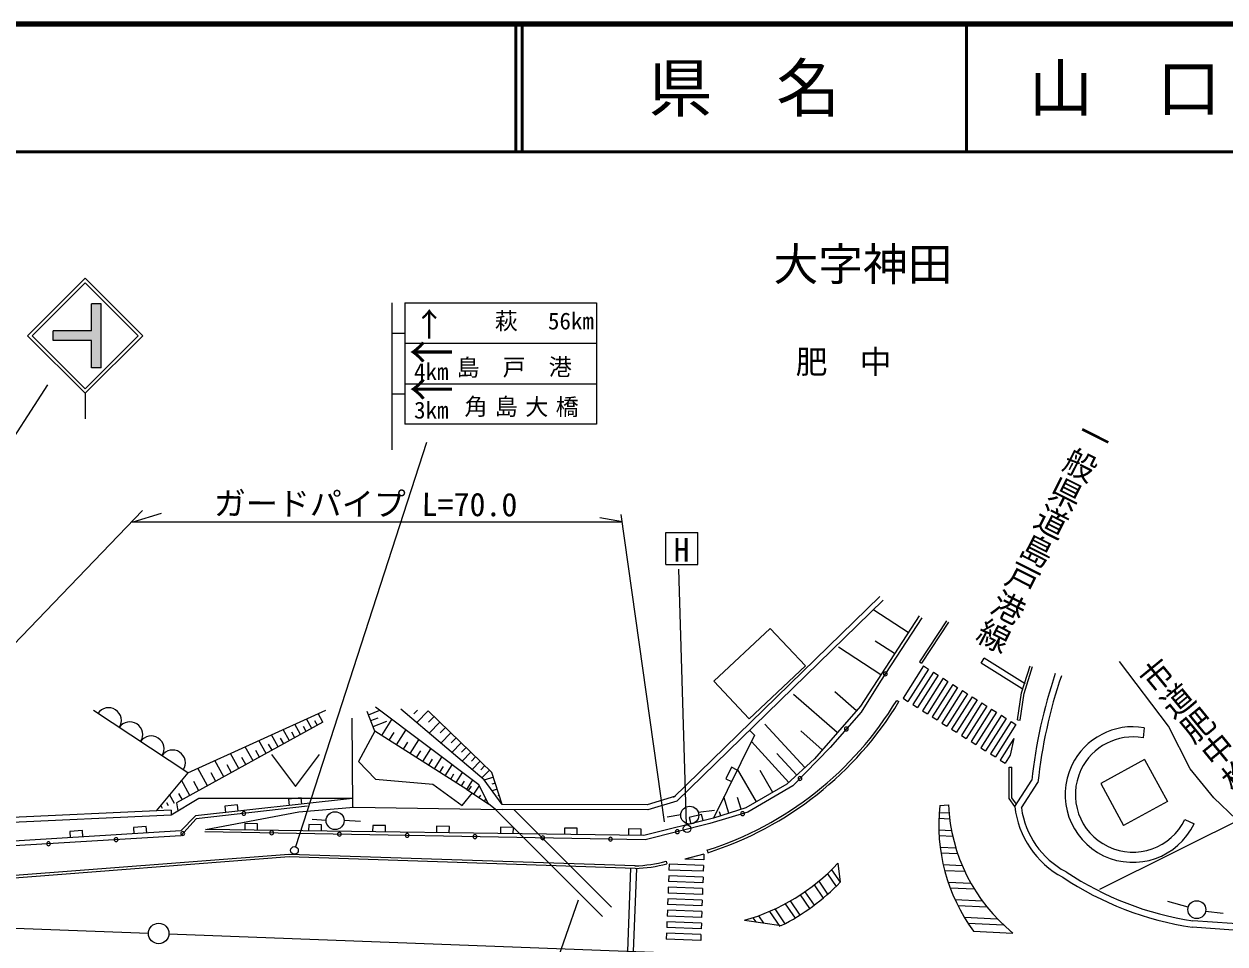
# Model space of a CAD drawing. Units: millimetres, scale not verified. Extents: x -116516170 to 680000, y -184933146 to 380000.
# Drawn here: x 259302 to 353207, y 308068 to 380000 of the extents above; entities that cross this region are included whole.
import ezdxf
from ezdxf.enums import TextEntityAlignment as Align

# ---------------------------------------------------------------- set-up
doc = ezdxf.new("R2010")
doc.units = ezdxf.units.MM
doc.header["$LTSCALE"] = 1000
for name, color, linetype, lineweight in [('M-BGD', 7, 'Continuous', 25), ('M-BGD-EXST', 7, 'Continuous', 25), ('M-BGD-HTXT', 7, 'Continuous', 13), ('M-STR-HTXT', 7, 'Continuous', 13), ('M-STR-STRC', 7, 'Continuous', 25), ('M-TTL', 2, 'Continuous', 13), ('M-TTL-LINE', 7, 'Continuous', 50), ('M-TTL-TXT', 7, 'Continuous', 50)]:
    doc.layers.add(name, color=color, linetype=linetype, lineweight=lineweight)
doc.styles.add('@ＭＳ ゴシック', font='')
doc.styles.add('ＭＳ ゴシック', font='')
doc.styles.get('@ＭＳ ゴシック').set_extended_font_data('@MS Gothic')
doc.styles.get('ＭＳ ゴシック').set_extended_font_data('MS Gothic')

msp = doc.modelspace()

# ---------------------------------------------------------------- hatches: boundary and pattern name
at = {"layer": 'M-STR-STRC'}
msp.add_hatch(color=256, dxfattribs=at).paths.add_polyline_path([(261585, 355998), (264585, 355998), (264585, 358124), (265335, 358124), (265335, 353124), (264585, 353124), (264585, 355248), (261585, 355248)])

# ---------------------------------------------------------------- linework, layer by layer
at = {"layer": 'M-BGD'}
for p, q in [((326209, 335232), (310076, 319522)), ((326488, 334946), (310355, 319235)), ((329282, 333733), (324695, 326669)), ((328436, 332430), (325750, 334174)), ((329493, 333562), (326277, 328606)), ((313241, 328606), (317645, 332743)), ((317645, 332743), (320403, 329807)), ((331421, 333345), (329312, 330129)), ((331588, 333236), (329479, 330020)), ((327361, 330775), (325862, 331748)), ((326287, 329120), (322977, 331269)), ((315999, 325670), (320403, 329807)), ((329312, 330129), (329479, 330020)), ((337308, 327713), (337967, 329822)), ((337499, 327653), (338158, 329762)), ((348801, 325090), (344953, 330151)), ((313241, 328606), (315999, 325670)), ((324383, 326310), (322707, 327771)), ((326277, 328606), (324748, 326181)), ((322888, 324596), (319459, 327585)), ((327542, 327118), (327713, 327015)), ((336992, 325604), (337308, 327713)), ((337190, 325575), (337504, 327668)), ((272107, 321449), (264726, 326326)), ((272107, 321449), (282914, 326352)), ((282677, 325403), (282306, 326076)), ((286736, 324718), (286130, 326247)), ((286230, 325996), (287112, 326346)), ((294855, 320500), (286789, 326590)), ((295277, 320896), (288766, 326431)), ((290057, 326352), (289787, 326073)), ((290901, 326300), (290007, 325376)), ((295883, 321476), (290901, 326300)), ((291363, 325853), (290930, 325406)), ((324695, 326669), (321110, 322556)), ((324748, 326181), (322323, 323439)), ((282677, 325403), (271237, 319103)), ((280925, 324439), (280479, 325248)), ((281363, 324680), (281150, 325067)), ((281801, 324921), (281393, 325662)), ((282239, 325162), (282044, 325516)), ((285000, 318762), (284970, 325720)), ((286414, 325531), (286996, 325762)), ((286598, 325067), (287671, 325492)), ((287283, 324371), (288074, 325620)), ((291825, 325405), (290989, 324542)), ((292257, 324987), (291852, 324570)), ((320364, 321865), (317228, 325250)), ((336992, 325604), (337190, 325575)), ((346893, 324978), (346798, 324182)), ((350489, 321769), (348801, 325090)), ((278227, 322953), (277666, 323971)), ((279172, 323473), (278651, 324418)), ((279611, 323715), (279360, 324170)), ((280049, 323956), (279566, 324833)), ((280487, 324197), (280255, 324619)), ((286736, 324718), (285445, 322346)), ((293933, 320158), (286736, 324718)), ((287860, 324006), (288240, 324606)), ((288437, 323641), (289168, 324794)), ((289503, 322965), (290178, 324031)), ((292688, 324569), (291906, 323762)), ((293092, 324178), (292714, 323788)), ((316418, 324402), (316075, 324744)), ((321721, 323257), (320035, 324726)), ((277208, 322392), (276603, 323489)), ((277717, 322672), (277426, 323201)), ((278699, 323213), (278429, 323704)), ((288970, 323303), (289321, 323858)), ((289995, 322653), (290320, 323166)), ((290488, 322341), (291112, 323326)), ((293496, 323787), (292765, 323032)), ((293874, 323422), (293520, 323056)), ((294251, 323056), (293567, 322349)), ((319093, 320687), (316181, 323901)), ((322323, 323439), (319423, 320434)), ((274927, 321136), (274225, 322410)), ((276110, 321787), (275459, 322970)), ((276659, 322089), (276345, 322660)), ((278647, 322884), (280522, 320384)), ((280522, 320384), (282397, 322884)), ((285445, 322346), (286789, 320948)), ((290943, 322052), (291244, 322526)), ((291399, 321763), (291976, 322674)), ((294611, 322708), (294280, 322366)), ((294970, 322360), (294331, 321700)), ((319729, 321276), (318178, 322949)), ((321110, 322556), (318949, 320553)), ((346915, 322483), (343487, 320605)), ((346915, 322483), (348705, 319215)), ((272107, 321449), (269629, 318471)), ((273652, 320434), (272896, 321807)), ((274290, 320785), (273925, 321447)), ((275519, 321461), (275180, 322076)), ((291821, 321496), (292099, 321934)), ((292243, 321228), (292777, 322070)), ((292666, 320961), (292921, 321364)), ((293088, 320693), (293577, 321465)), ((295329, 322012), (295021, 321694)), ((295688, 321665), (295094, 321051)), ((296702, 318976), (295883, 321476)), ((314613, 321887), (314168, 320991)), ((315061, 321665), (314613, 321887)), ((316563, 319184), (315098, 321739)), ((317841, 319917), (316863, 321622)), ((336333, 319436), (336333, 321888)), ((336333, 321888), (336533, 321888)), ((336533, 319500), (336533, 321888)), ((352334, 319502), (350489, 321769)), ((272279, 319677), (271623, 320868)), ((272965, 320055), (272573, 320769)), ((286789, 320948), (291270, 320553)), ((291270, 320553), (293564, 318892)), ((293510, 320425), (293744, 320794)), ((293933, 320158), (294378, 320861)), ((294063, 320070), (294293, 320411)), ((294479, 319791), (294899, 320417)), ((295620, 319024), (294855, 320500)), ((296702, 318976), (295277, 320896)), ((296000, 321119), (295285, 320885)), ((296156, 320644), (295877, 320553)), ((314168, 320991), (314616, 320769)), ((318949, 320553), (315733, 318708)), ((319423, 320434), (315891, 318378)), ((336777, 318818), (338095, 320875)), ((337295, 318700), (338580, 320704)), ((343487, 320605), (345277, 317337)), ((271077, 319041), (270689, 319745)), ((272976, 319446), (270815, 318128)), ((271683, 319349), (271420, 319828)), ((284997, 319446), (272713, 318075)), ((284997, 319446), (272976, 319446)), ((280966, 319499), (279972, 319388)), ((279972, 319388), (280027, 318891)), ((281021, 319002), (280966, 319499)), ((293564, 318892), (294381, 319894)), ((293933, 320158), (295620, 319024)), ((294894, 319512), (295027, 319711)), ((295309, 319233), (295423, 319404)), ((296311, 320169), (295913, 320039)), ((296467, 319694), (296347, 319654)), ((310239, 319618), (308029, 318950)), ((314420, 318298), (314022, 319571)), ((315381, 318598), (315090, 319529)), ((336777, 318818), (336333, 319436)), ((336893, 319000), (336533, 319500)), ((354073, 317815), (352334, 319502)), ((270797, 318528), (250078, 317586)), ((270138, 318673), (270002, 318920)), ((270608, 318857), (270477, 319095)), ((270797, 318528), (270815, 318128)), ((271237, 319103), (271342, 318471)), ((281464, 318853), (272766, 317851)), ((273504, 317021), (280779, 318392)), ((275997, 318945), (275003, 318834)), ((275003, 318834), (275058, 318337)), ((276052, 318448), (275997, 318945)), ((280779, 318392), (285102, 318761)), ((285102, 318761), (296701, 318576)), ((296179, 318577), (295620, 319024)), ((296179, 318577), (304530, 310226)), ((296622, 319218), (296541, 319192)), ((308088, 318550), (296701, 318576)), ((308029, 318950), (296702, 318976)), ((297596, 318574), (305237, 310934)), ((310355, 319235), (308088, 318550)), ((312010, 318387), (313288, 318523)), ((315891, 318378), (312938, 317482)), ((315733, 318708), (313202, 317917)), ((313784, 318099), (313689, 318403)), ((348705, 319215), (345277, 317337)), ((270815, 318128), (249938, 317179)), ((272713, 318075), (271553, 316915)), ((272766, 317851), (271553, 316533)), ((276565, 317478), (276558, 316978)), ((277565, 317465), (276565, 317478)), ((277558, 316965), (277565, 317465)), ((281565, 317409), (281558, 316909)), ((282565, 317395), (281565, 317409)), ((282926, 317728), (281840, 317812)), ((284324, 317760), (285610, 317680)), ((312938, 317482), (307877, 316217)), ((310657, 318155), (309597, 317996)), ((312288, 318202), (311318, 317957)), ((311318, 317957), (311440, 317472)), ((312410, 317717), (312288, 318202)), ((350066, 317810), (350788, 317465)), ((271553, 316915), (240290, 314965)), ((271553, 316533), (240343, 314635)), ((263875, 316937), (262877, 316875)), ((262877, 316875), (262908, 316376)), ((263906, 316438), (263875, 316937)), ((268865, 317249), (267867, 317186)), ((267867, 317186), (267898, 316687)), ((268896, 316750), (268865, 317249)), ((307877, 316217), (273451, 316849)), ((282558, 316895), (282565, 317395)), ((286564, 317340), (286558, 316840)), ((287564, 317326), (286564, 317340)), ((287557, 316826), (287564, 317326)), ((291564, 317271), (291557, 316771)), ((292564, 317257), (291564, 317271)), ((292557, 316757), (292564, 317257)), ((296564, 317202), (296557, 316702)), ((297563, 317188), (296564, 317202)), ((297556, 316688), (297563, 317188)), ((301563, 317132), (301556, 316632)), ((302563, 317118), (301563, 317132)), ((302556, 316619), (302563, 317118)), ((306563, 317063), (306556, 316563)), ((307562, 317049), (306563, 317063)), ((307556, 316549), (307562, 317049)), ((280019, 315069), (249810, 312749)), ((280034, 314869), (249826, 312549)), ((307080, 313973), (280034, 314869)), ((307087, 314173), (280041, 315069)), ((312706, 315396), (312767, 315205)), ((309519, 314535), (309571, 314342)), ((350332, 310956), (348742, 311380)), ((351694, 310642), (353065, 310483)), ((359658, 308749), (350643, 309381)), ((359693, 309248), (350697, 309879))]:
    msp.add_line(p, q, dxfattribs=at)
msp.add_lwpolyline([(316418, 324402), (313202, 317917), (307772, 316546), (273504, 317021)], dxfattribs=at)
for centre, radius in [((283626, 317713), 700), ((311357, 318135), 700), ((311146, 317074), 300), ((280450, 315380), 300), ((351003, 310754), 700)]:
    msp.add_circle(centre, radius, dxfattribs=at)
for centre, radius, start, end in [((326653, 329186), 150, 0, 180), ((326653, 329186), 150, 180, 0), ((377252, 316570), 39392, 161.29276, 173.72643), ((377252, 316570), 38892, 161.29276, 173.89859), ((304472, 341066), 26958, 287.78326, 328.84292), ((304472, 341066), 27158, 287.78326, 328.84292), ((265913, 325541), 1000, 326.54669, 146.54669), ((267582, 324439), 1000, 326.54669, 146.54669), ((323594, 324877), 150, 0, 180), ((346007, 319752), 5300, 80.38137, 154.45121), ((269250, 323336), 1000, 326.54669, 146.54669), ((323594, 324877), 150, 180, 0), ((346007, 319752), 4500, 79.88137, 154.4532), ((270919, 322234), 1000, 326.54669, 146.54669), ((319975, 321006), 150, 0, 180), ((346007, 319752), 5300, 154.45121, 334.42886), ((346007, 319752), 4500, 154.4532, 334.42687), ((319975, 321006), 150, 180, 0), ((276490, 318280), 150, 0, 180), ((315490, 318257), 150, 0, 180), ((343900, 319601), 7166, 186.27252, 241.85985), ((343900, 319601), 6666, 187.76771, 241.85985), ((276490, 318280), 150, 180, 0), ((315490, 318257), 150, 180, 0), ((271715, 316709), 150, 0, 180), ((271715, 316709), 150, 180, 0), ((278666, 316754), 150, 0, 180), ((278666, 316754), 150, 180, 0), ((283965, 316656), 150, 0, 180), ((283965, 316656), 150, 180, 0), ((289264, 316559), 150, 0, 180), ((289264, 316559), 150, 180, 0), ((294563, 316461), 150, 0, 180), ((294563, 316461), 150, 180, 0), ((299863, 316364), 150, 0, 180), ((310384, 316844), 150, 0, 180), ((310384, 316844), 150, 180, 0), ((261212, 315904), 150, 0, 180), ((261212, 315904), 150, 180, 0), ((266502, 316226), 150, 0, 180), ((266502, 316226), 150, 180, 0), ((299863, 316364), 150, 180, 0), ((305162, 316267), 150, 0, 180), ((305162, 316267), 150, 180, 0), ((306717, 325011), 10844, 271.88068, 284.97326), ((306717, 325011), 11044, 271.88068, 284.97326), ((354359, 334107), 24504, 236.3937, 261.40526), ((354359, 334107), 25004, 236.3937, 261.45131)]:
    msp.add_arc(centre, radius, start, end, dxfattribs=at)
at = {"layer": 'M-BGD-EXST'}
for p, q in [((170508, 312465), (269033, 308919)), ((270632, 308860), (318849, 307044))]:
    msp.add_line(p, q, dxfattribs=at)
at = {"layer": 'M-BGD-HTXT'}
msp.add_circle((269832, 308890), 800, dxfattribs=at)
at = {"layer": 'M-STR-HTXT'}
for p, q in [((343409, 312341), (414451, 347763)), ((249595, 322247), (268574, 341964)), ((267712, 341068), (306087, 341068)), ((267836, 341068), (270050, 341753)), ((306087, 341068), (304319, 341384)), ((309380, 317607), (306006, 341648)), ((309482, 340237), (311982, 340237)), ((309482, 337737), (309482, 340237)), ((311982, 337737), (311982, 340237)), ((309482, 337737), (311982, 337737)), ((310487, 337377), (311067, 317396)), ((302632, 311492), (285128, 261513))]:
    msp.add_line(p, q, dxfattribs=at)
at = {"layer": 'M-STR-STRC'}
for p, q in [((259586, 355624), (264086, 360124)), ((259939, 355624), (264086, 359771)), ((268586, 355624), (264086, 360124)), ((268232, 355624), (264086, 359771)), ((265335, 358124), (264585, 358124)), ((264585, 355998), (264585, 358124)), ((265335, 353124), (265335, 358124)), ((288069, 358205), (288069, 346705)), ((289069, 358205), (304069, 358205)), ((289069, 358205), (289069, 348705)), ((304069, 358205), (304069, 348705)), ((261585, 355248), (261585, 355998)), ((264585, 355998), (261585, 355998)), ((259586, 355624), (264086, 351124)), ((259939, 355624), (264086, 351477)), ((264585, 355248), (261585, 355248)), ((264086, 351477), (268232, 355624)), ((264086, 351124), (268586, 355624)), ((264585, 353124), (264585, 355248)), ((288069, 355830), (289069, 355830)), ((289069, 355038), (304069, 355038)), ((265335, 353124), (264585, 353124)), ((237436, 315189), (261161, 351777)), ((289069, 351872), (304069, 351872)), ((264086, 351124), (264086, 349124)), ((288069, 351080), (289069, 351080)), ((304069, 348705), (289069, 348705)), ((290770, 347289), (280542, 315657)), ((329644, 329807), (328035, 327275)), ((329644, 329807), (330023, 329566)), ((334132, 330030), (334370, 330411)), ((337348, 328026), (334132, 330030)), ((337586, 328408), (334370, 330411)), ((330023, 329566), (328415, 327033)), ((330403, 329324), (328795, 326792)), ((330783, 329083), (329175, 326551)), ((331163, 328842), (329554, 326310)), ((330403, 329324), (330783, 329083)), ((331163, 328842), (331543, 328601)), ((331543, 328601), (329934, 326068)), ((331923, 328359), (330314, 325827)), ((332302, 328118), (330694, 325586)), ((332682, 327877), (331074, 325344)), ((331923, 328359), (332302, 328118)), ((332682, 327877), (333062, 327636)), ((328035, 327275), (328415, 327033)), ((328795, 326792), (329175, 326551)), ((333062, 327636), (331454, 325103)), ((333442, 327394), (331834, 324862)), ((333822, 327153), (332213, 324621)), ((334202, 326912), (332593, 324379)), ((333442, 327394), (333822, 327153)), ((334202, 326912), (334582, 326670)), ((329554, 326310), (329934, 326068)), ((334582, 326670), (332973, 324138)), ((334961, 326429), (333353, 323897)), ((335341, 326188), (333733, 323656)), ((335721, 325947), (334113, 323414)), ((334961, 326429), (335341, 326188)), ((335721, 325947), (336101, 325705)), ((330314, 325827), (330694, 325586)), ((331074, 325344), (331454, 325103)), ((336101, 325705), (334493, 323173)), ((336481, 325464), (334872, 322932)), ((336861, 325223), (335252, 322690)), ((336481, 325464), (336861, 325223)), ((331834, 324862), (332213, 324621)), ((332593, 324379), (332973, 324138)), ((336703, 324135), (335632, 322449)), ((336703, 324135), (336410, 322834)), ((333353, 323897), (333733, 323656)), ((334113, 323414), (334493, 323173)), ((334872, 322932), (335252, 322690)), ((335632, 322449), (336012, 322208)), ((336410, 322834), (336012, 322208)), ((330856, 318344), (331630, 318311)), ((330903, 318886), (331588, 318938)), ((330834, 317895), (331679, 317859)), ((330831, 316994), (331822, 316952)), ((330852, 316543), (331918, 316498)), ((330936, 315638), (332159, 315587)), ((312467, 315097), (310975, 314703)), ((312450, 314647), (310975, 314703)), ((312467, 315096), (312450, 314647)), ((331001, 315185), (332305, 315130)), ((306732, 313984), (306488, 307509)), ((307182, 313977), (306938, 307492)), ((309744, 314299), (309727, 313849)), ((312416, 313748), (309727, 313849)), ((312433, 314197), (309744, 314299)), ((312433, 314197), (312416, 313748)), ((322453, 313877), (323122, 312897)), ((322942, 314378), (323127, 312902)), ((331176, 314277), (332654, 314215)), ((331287, 313822), (332857, 313756)), ((309710, 313399), (309693, 312950)), ((312382, 312848), (309693, 312950)), ((312399, 313298), (309710, 313399)), ((312399, 313298), (312382, 312848)), ((321441, 312966), (322132, 311952)), ((322123, 313563), (322799, 312572)), ((331560, 312910), (333330, 312835)), ((309677, 312500), (309660, 312050)), ((312348, 311949), (309660, 312050)), ((312365, 312399), (309677, 312500)), ((312365, 312399), (312348, 311949)), ((319989, 311900), (320717, 310832)), ((320363, 312151), (321081, 311097)), ((321089, 312684), (321788, 311658)), ((331722, 312452), (333601, 312373)), ((309643, 311601), (309626, 311151)), ((312314, 311050), (309626, 311151)), ((312331, 311499), (309643, 311601)), ((312331, 311499), (312314, 311050)), ((318825, 311211), (319587, 310093)), ((319220, 311430), (319970, 310330)), ((332102, 311536), (334224, 311446)), ((332322, 311076), (334581, 310981)), ((309609, 310701), (309592, 310252)), ((312280, 310150), (309592, 310252)), ((312297, 310600), (309609, 310701)), ((312297, 310600), (312280, 310150)), ((315640, 309923), (318514, 309502)), ((316298, 310125), (316523, 309794)), ((316738, 310278), (317128, 309705)), ((317595, 310618), (318396, 309443)), ((318013, 310805), (318800, 309650)), ((332828, 310154), (335402, 310045)), ((309575, 309802), (309558, 309352)), ((312247, 309251), (309558, 309352)), ((312263, 309701), (309575, 309802)), ((312263, 309701), (312247, 309251)), ((333117, 309691), (335877, 309575)), ((333539, 309080), (336623, 308922)), ((309541, 308903), (309524, 308453)), ((312213, 308352), (309524, 308453)), ((312230, 308801), (309541, 308903)), ((312230, 308801), (312213, 308352))]:
    msp.add_line(p, q, dxfattribs=at)
for centre, radius, start, end in [((344956, 317406), 14131, 173.98978, 216.103), ((345273, 319543), 13698, 182.52964, 230.84145), ((311293, 325260), 15941, 285.82541, 316.95001), ((310712, 324914), 17275, 296.84741, 315.94363)]:
    msp.add_arc(centre, radius, start, end, dxfattribs=at)
at = {"layer": 'M-TTL', "lineweight": 140}
msp.add_line((680000, 380000), (40000, 380000), dxfattribs=at)
at = {"layer": 'M-TTL-LINE'}
for p, q in [((297750, 380000), (297750, 370000)), ((298250, 380000), (298250, 370000)), ((333000, 380000), (333000, 370000)), ((40000, 370000), (680000, 370000))]:
    msp.add_line(p, q, dxfattribs=at)

# ---------------------------------------------------------------- texts
at = {"layer": 'M-BGD', "style": '@ＭＳ ゴシック'}
for s, rotation, p in [('一般県道島戸港線', 243.179, (342276, 349572)), ('市道肥中椎ノ木線', 309.382, (345944, 329075))]:
    msp.add_text(s, height=1833, rotation=rotation, dxfattribs=at).set_placement(p, align=Align.BOTTOM_LEFT)
at = {"layer": 'M-STR-HTXT', "style": 'ＭＳ ゴシック'}
msp.add_text('ガードパイプ L=70.0', height=1833, rotation=359.737, dxfattribs=at).set_placement((274141, 341062), align=Align.BOTTOM_LEFT)
msp.add_text('H', height=1833, dxfattribs=at).set_placement((310721, 338884), align=Align.MIDDLE_CENTER)
at = {"layer": 'M-STR-STRC', "style": 'ＭＳ ゴシック'}
msp.add_text('→', height=1833, rotation=90, dxfattribs=at).set_placement((292485, 355308), align=Align.BOTTOM_LEFT)
for s, height, p in [('萩', 1320, (296114, 355722)), ('56km', 1320, (300269, 355722)), ('←', 2566, (289404, 352258)), ('4km', 1320, (289797, 351765)), ('←', 2566, (289418, 349356)), ('3km', 1320, (289801, 348756))]:
    msp.add_text(s, height=height, dxfattribs=at).set_placement(p, align=Align.BOTTOM_LEFT)
at = {"layer": 'M-STR-STRC', "char_height": 1320, "attachment_point": 8, "style": 'ＭＳ ゴシック'}
for s, insert, rotation in [('\\T2;島戸港', (298533, 352363), 0.336), ('\\T1.32;角島大橋', (298493, 349266), 359.83)]:
    msp.add_mtext(s, dxfattribs=dict(at, insert=insert, rotation=rotation))
at = {"layer": 'M-TTL-TXT', "style": 'ＭＳ ゴシック'}
for s, p in [('県\u3000名', (315625, 375000)), ('山\u3000口\u3000県', (350375, 375000))]:
    msp.add_text(s, height=3666, dxfattribs=at).set_placement(p, align=Align.MIDDLE_CENTER)
for s, height, p in [('大字神田', 2566, (317904, 359165)), ('肥\u3000中', 1833, (319631, 352118))]:
    msp.add_text(s, height=height, dxfattribs=at).set_placement(p, align=Align.BOTTOM_LEFT)

doc.saveas('drawing.dxf')
